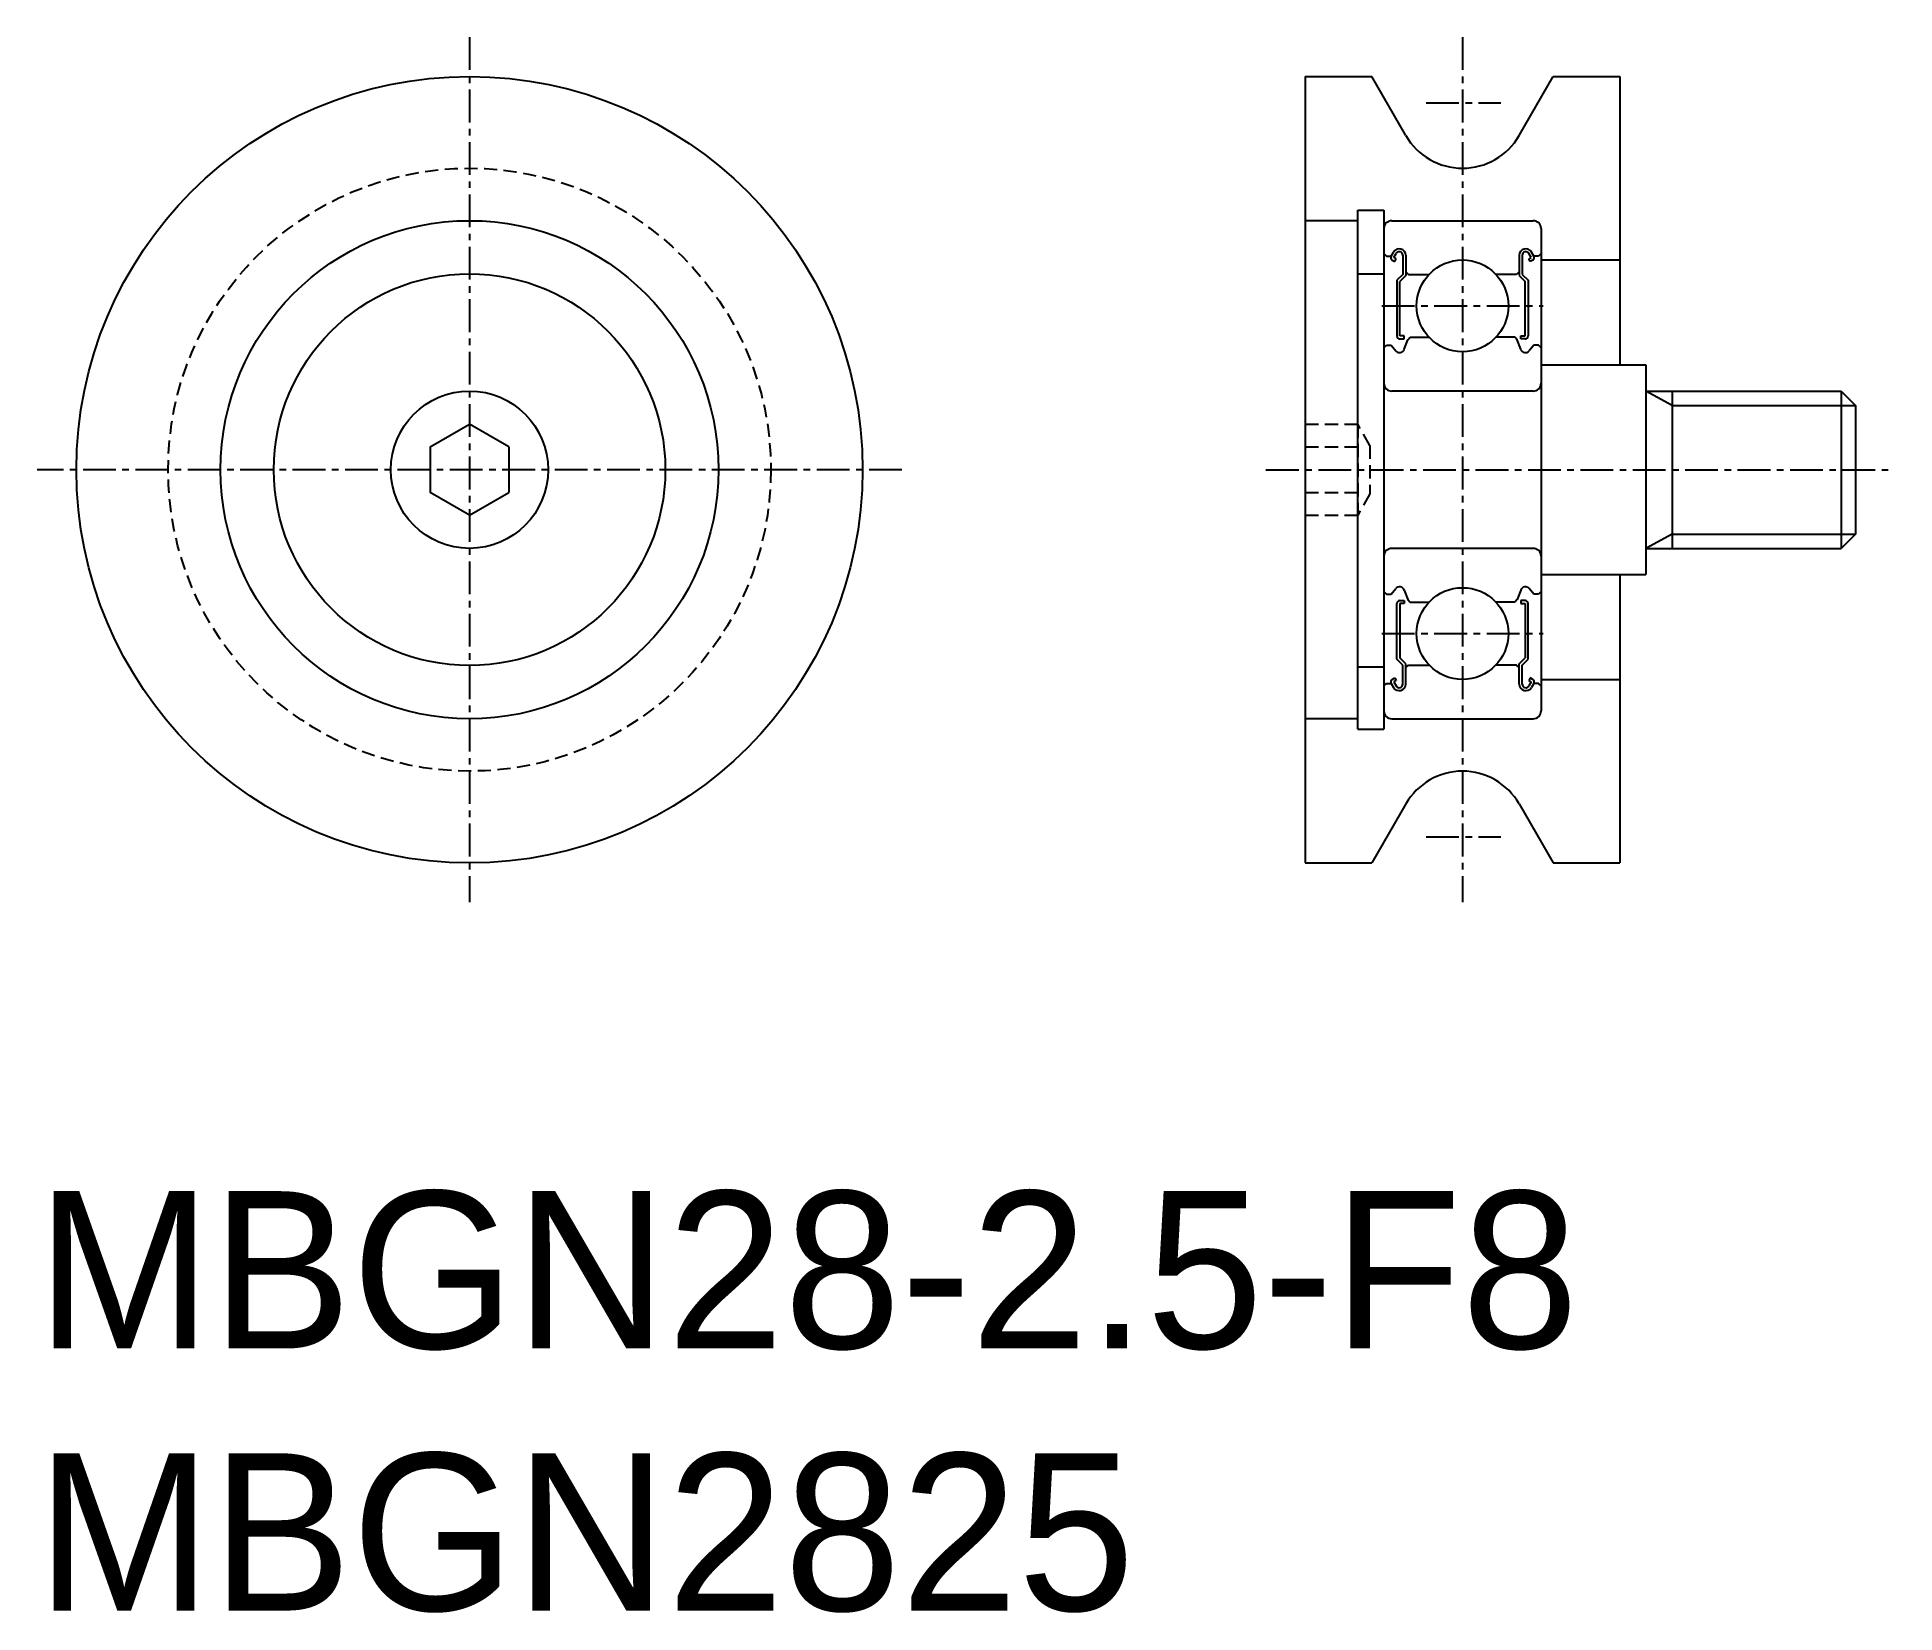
# Model space of a CAD drawing. Extents: x 2.5 to 73.4, y -3.8 to 56.3.
import ezdxf

# ---------------------------------------------------------------- set-up
doc = ezdxf.new("R2010")
doc.units = 0
doc.linetypes.add('CENTER', pattern=[2, 1.25, -0.25, 0.25, -0.25])
doc.linetypes.add('DASHED', pattern=[0.75, 0.5, -0.25])
doc.layers.get('0').update_dxf_attribs({"linetype": 'CONTINUOUS'})
doc.layers.add('CENTER', color=1, linetype='CENTER')

msp = doc.modelspace()

# ---------------------------------------------------------------- linework, layer by layer
at = {"color": 7, "linetype": 'CONTINUOUS'}
for p, q in [((50.929, 54.771), (53.465, 54.771)), ((50.929, 54.771), (50.929, 24.771)), ((54.764, 52.521), (53.465, 54.771)), ((59.094, 52.521), (60.393, 54.771)), ((60.393, 54.771), (62.929, 54.771)), ((62.929, 54.771), (62.929, 43.771)), ((52.929, 49.671), (53.929, 49.671)), ((52.929, 29.871), (52.929, 49.671)), ((53.929, 49.671), (53.929, 29.871)), ((52.929, 49.271), (50.929, 49.271)), ((54.229, 49.271), (59.629, 49.271)), ((59.929, 48.971), (59.929, 30.571)), ((53.929, 48.021), (54.029, 47.921)), ((54.029, 47.921), (54.207, 47.921)), ((54.207, 47.921), (54.297, 48.074)), ((54.247, 47.769), (54.343, 47.714)), ((54.303, 47.865), (54.393, 48.019)), ((54.399, 47.81), (54.303, 47.865)), ((54.343, 47.714), (54.399, 47.81)), ((54.651, 47.949), (54.651, 47.221)), ((54.762, 47.949), (54.762, 47.175)), ((59.095, 47.949), (59.095, 47.175)), ((59.207, 47.949), (59.207, 47.221)), ((59.459, 47.81), (59.555, 47.865)), ((59.514, 47.714), (59.459, 47.81)), ((59.555, 47.865), (59.464, 48.019)), ((59.61, 47.769), (59.514, 47.714)), ((59.651, 47.921), (59.56, 48.074)), ((59.829, 47.921), (59.651, 47.921)), ((59.929, 48.021), (59.829, 47.921)), ((59.929, 47.771), (62.929, 47.771)), ((52.929, 47.242), (53.929, 47.242)), ((54.651, 47.221), (54.429, 46.999)), ((54.429, 46.999), (54.429, 44.872)), ((54.762, 47.175), (54.54, 46.953)), ((54.54, 44.872), (54.54, 46.953)), ((54.762, 47.321), (54.862, 47.221)), ((54.862, 47.221), (55.655, 47.221)), ((58.995, 47.221), (58.203, 47.221)), ((59.095, 47.321), (58.995, 47.221)), ((59.095, 47.175), (59.318, 46.953)), ((59.207, 47.221), (59.429, 46.999)), ((59.318, 44.872), (59.318, 46.953)), ((59.429, 46.999), (59.429, 44.872)), ((59.929, 46.671), (59.929, 46.671)), ((54.707, 44.872), (54.54, 44.872)), ((54.54, 44.761), (54.707, 44.761)), ((54.706, 44.368), (54.837, 44.727)), ((54.707, 44.761), (54.707, 44.872)), ((54.837, 44.727), (54.937, 44.821)), ((54.937, 44.821), (55.655, 44.821)), ((58.92, 44.821), (58.203, 44.821)), ((59.02, 44.727), (58.92, 44.821)), ((59.151, 44.368), (59.02, 44.727)), ((59.151, 44.761), (59.151, 44.872)), ((59.151, 44.872), (59.318, 44.872)), ((59.318, 44.761), (59.151, 44.761)), ((53.929, 44.421), (54.029, 44.521)), ((54.029, 44.521), (54.207, 44.521)), ((54.207, 44.521), (54.385, 44.302)), ((59.651, 44.521), (59.472, 44.302)), ((59.829, 44.521), (59.651, 44.521)), ((59.929, 44.421), (59.829, 44.521)), ((59.929, 44.371), (59.929, 44.371)), ((59.929, 43.771), (63.929, 43.771)), ((63.929, 43.771), (63.929, 35.771)), ((59.629, 42.771), (54.229, 42.771)), ((63.929, 42.771), (71.38, 42.771)), ((64.929, 42.771), (64.929, 36.771)), ((71.38, 42.771), (71.38, 36.771)), ((71.38, 42.771), (71.929, 42.222)), ((71.929, 42.222), (71.929, 37.312)), ((17.533, 40.638), (19.033, 41.504)), ((20.533, 40.638), (19.033, 41.504)), ((17.533, 40.638), (17.533, 38.905)), ((20.533, 40.638), (20.533, 38.905)), ((19.033, 38.039), (17.533, 38.905)), ((19.033, 38.039), (20.533, 38.905)), ((71.929, 37.312), (71.38, 36.771)), ((59.629, 36.771), (54.229, 36.771)), ((63.929, 36.771), (71.38, 36.771)), ((59.929, 35.771), (63.929, 35.771)), ((62.929, 35.771), (62.929, 24.771)), ((53.929, 35.121), (54.029, 35.021)), ((54.029, 35.021), (54.207, 35.021)), ((54.207, 35.021), (54.385, 35.24)), ((54.54, 34.781), (54.707, 34.781)), ((54.706, 35.174), (54.837, 34.815)), ((54.707, 34.781), (54.707, 34.67)), ((54.837, 34.815), (54.937, 34.721)), ((59.02, 34.815), (58.92, 34.721)), ((59.151, 35.174), (59.02, 34.815)), ((59.151, 34.781), (59.151, 34.67)), ((59.318, 34.781), (59.151, 34.781)), ((59.651, 35.021), (59.472, 35.24)), ((59.829, 35.021), (59.651, 35.021)), ((59.929, 35.121), (59.829, 35.021)), ((54.429, 32.543), (54.429, 34.67)), ((54.707, 34.67), (54.54, 34.67)), ((54.54, 34.67), (54.54, 32.589)), ((54.937, 34.721), (55.655, 34.721)), ((58.92, 34.721), (58.203, 34.721)), ((59.151, 34.67), (59.318, 34.67)), ((59.318, 34.67), (59.318, 32.589)), ((59.429, 32.543), (59.429, 34.67)), ((52.929, 32.248), (53.929, 32.248)), ((54.651, 32.321), (54.429, 32.543)), ((54.762, 32.367), (54.54, 32.589)), ((54.651, 31.592), (54.651, 32.321)), ((54.762, 31.592), (54.762, 32.367)), ((54.762, 32.221), (54.862, 32.321)), ((54.862, 32.321), (55.655, 32.321)), ((58.995, 32.321), (58.203, 32.321)), ((59.095, 32.221), (58.995, 32.321)), ((59.095, 32.367), (59.318, 32.589)), ((59.095, 31.592), (59.095, 32.367)), ((59.207, 32.321), (59.429, 32.543)), ((59.207, 31.592), (59.207, 32.321)), ((53.929, 31.521), (54.029, 31.621)), ((54.029, 31.621), (54.207, 31.621)), ((54.207, 31.621), (54.297, 31.468)), ((54.247, 31.773), (54.343, 31.828)), ((54.399, 31.732), (54.303, 31.676)), ((54.303, 31.676), (54.393, 31.523)), ((54.343, 31.828), (54.399, 31.732)), ((59.514, 31.828), (59.459, 31.732)), ((59.459, 31.732), (59.555, 31.676)), ((59.555, 31.676), (59.464, 31.523)), ((59.61, 31.773), (59.514, 31.828)), ((59.651, 31.621), (59.56, 31.468)), ((59.829, 31.621), (59.651, 31.621)), ((59.929, 31.521), (59.829, 31.621)), ((59.929, 31.771), (62.929, 31.771)), ((52.929, 30.271), (50.929, 30.271)), ((52.929, 29.871), (53.929, 29.871)), ((54.229, 30.271), (59.629, 30.271)), ((54.764, 27.021), (53.465, 24.771)), ((59.094, 27.021), (60.393, 24.771)), ((50.929, 24.771), (53.465, 24.771)), ((60.393, 24.771), (62.929, 24.771))]:
    msp.add_line(p, q, dxfattribs=at)
at = {"color": 3, "linetype": 'CONTINUOUS'}
for p, q in [((64.929, 42.222), (63.929, 42.771)), ((64.929, 42.222), (71.929, 42.222)), ((64.929, 37.312), (63.929, 36.771)), ((64.929, 37.312), (71.929, 37.312))]:
    msp.add_line(p, q, dxfattribs=at)
at = {"color": 3, "linetype": 'DASHED'}
for p, q in [((50.929, 41.504), (52.929, 41.504)), ((53.398, 40.691), (52.929, 41.504)), ((52.929, 41.504), (52.929, 38.039)), ((50.929, 40.638), (52.929, 40.638)), ((53.398, 40.691), (53.398, 38.852)), ((50.929, 38.905), (52.929, 38.905)), ((53.398, 38.852), (52.929, 38.039)), ((50.929, 38.039), (52.929, 38.039))]:
    msp.add_line(p, q, dxfattribs=at)
at = {"color": 7, "linetype": 'CONTINUOUS'}
for centre, radius in [((19.033, 39.771), 15), ((19.033, 39.771), 9.5), ((56.929, 46.021), 1.75), ((19.033, 39.771), 7.471), ((19.033, 39.771), 3), ((56.929, 33.521), 1.75)]:
    msp.add_circle(centre, radius, dxfattribs=at)
at = {"color": 3, "linetype": 'DASHED'}
msp.add_circle((19.033, 39.771), 11.5, dxfattribs=at)
at = {"color": 7, "linetype": 'CONTINUOUS'}
for centre, radius, start, end in [((56.929, 53.771), 2.5, 210, 330), ((54.229, 48.971), 0.3, 90, 180), ((59.629, 48.971), 0.3, 0, 90), ((54.303, 47.865), 0.111, 149.98707, 240.00905), ((54.513, 47.949), 0.249, 0, 150.00121), ((54.513, 47.949), 0.138, 0, 150.00256), ((59.345, 47.949), 0.249, 29.99879, 180), ((59.345, 47.949), 0.138, 29.99744, 180), ((59.555, 47.865), 0.111, 299.99095, 30.01293), ((54.54, 44.872), 0.111, 180.00005, 270.00003), ((59.318, 44.872), 0.111, 269.99997, 359.99995), ((54.528, 44.422), 0.186, 220.0002, 343.15268), ((59.329, 44.422), 0.186, 196.84732, 319.9998), ((54.229, 43.071), 0.3, 180, 270), ((59.629, 43.071), 0.3, 270, 0), ((54.229, 36.471), 0.3, 90, 180), ((59.629, 36.471), 0.3, 0, 90), ((54.528, 35.12), 0.186, 16.84732, 139.9998), ((54.54, 34.67), 0.111, 89.99997, 179.99995), ((59.329, 35.12), 0.186, 40.0002, 163.15268), ((59.318, 34.67), 0.111, 0.00005, 90.00003), ((54.303, 31.676), 0.111, 119.99095, 210.01293), ((54.513, 31.592), 0.249, 209.99879, 0), ((54.513, 31.592), 0.138, 209.99744, 0), ((59.345, 31.592), 0.249, 180, 330.00121), ((59.345, 31.592), 0.138, 180, 330.00256), ((59.555, 31.676), 0.111, 329.98707, 60.00905), ((54.229, 30.571), 0.3, 180, 270), ((59.629, 30.571), 0.3, 270, 0), ((56.929, 25.771), 2.5, 30, 150)]:
    msp.add_arc(centre, radius, start, end, dxfattribs=at)
at = {"layer": 'CENTER', "color": 1, "linetype": 'CENTER'}
for p, q in [((19.033, 56.271), (19.033, 23.271)), ((56.929, 56.271), (56.929, 23.271)), ((55.544, 53.771), (58.39, 53.771)), ((53.852, 46.021), (60.006, 46.021)), ((35.533, 39.771), (2.533, 39.771)), ((49.429, 39.771), (73.429, 39.771)), ((53.852, 33.521), (60.006, 33.521)), ((55.544, 25.771), (58.39, 25.771))]:
    msp.add_line(p, q, dxfattribs=at)

# ---------------------------------------------------------------- texts
at = {"color": 7, "linetype": 'CONTINUOUS'}
for s, p in [('MBGN28-2.5-F8', (2.5, 6.25)), ('MBGN2825', (2.5, -3.75))]:
    msp.add_text(s, height=6, dxfattribs=at).set_placement(p)

doc.saveas('drawing.dxf')
